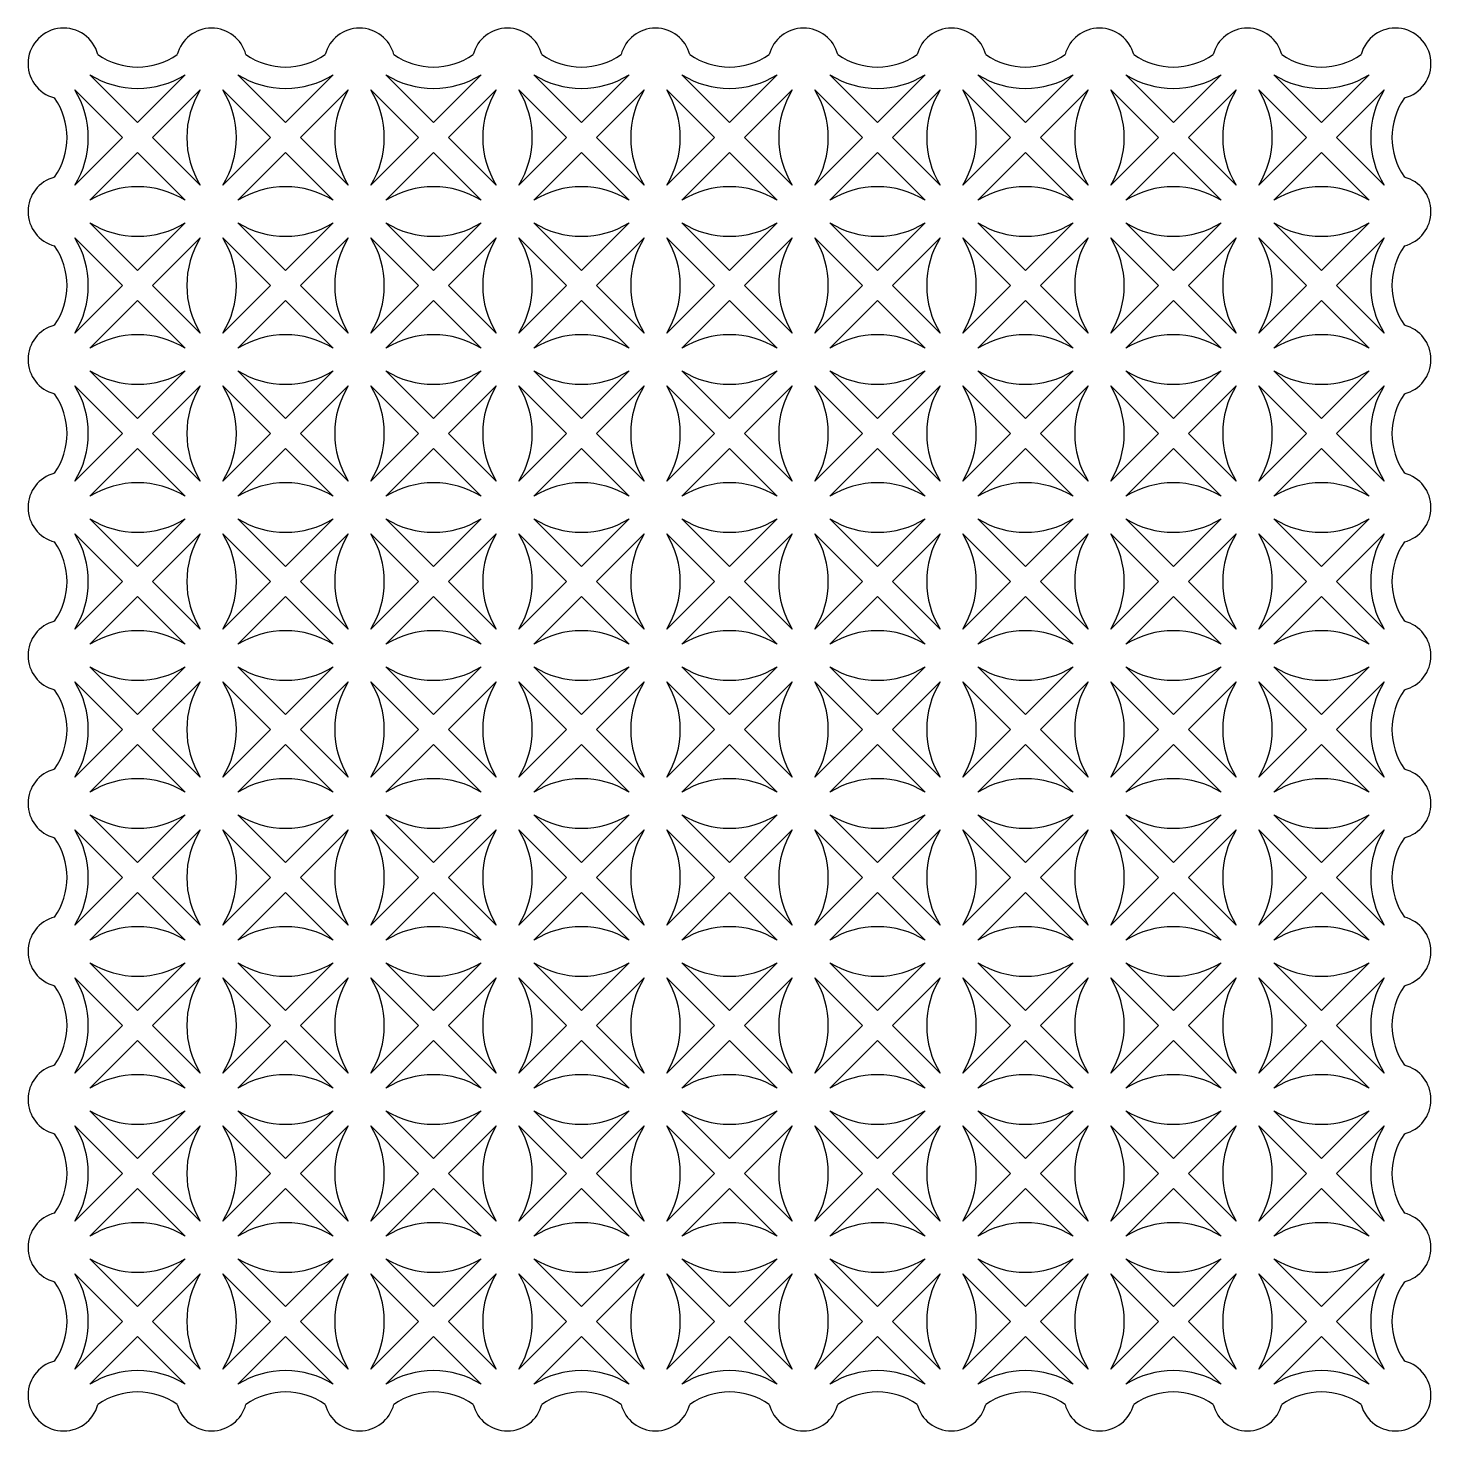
# Model space of a CAD drawing. Extents: x 39 to 464, y 7 to 205.
# Drawn here: x 266.1 to 463.7, y 7 to 204.5 of the extents above; entities that cross this region are included whole.
import ezdxf

# ---------------------------------------------------------------- set-up
doc = ezdxf.new("R2010")
doc.units = 0
doc.layers.get('0').update_dxf_attribs({"linetype": 'CONTINUOUS'})

msp = doc.modelspace()

# ---------------------------------------------------------------- linework, layer by layer
for points in [[(274.82, 197.96), (281.54, 191.24), (288.25, 197.96)], [(309.09, 197.96), (302.38, 191.24), (295.66, 197.96)], [(316.5, 197.96), (323.22, 191.24), (329.94, 197.96)], [(350.78, 197.96), (344.06, 191.24), (337.35, 197.96)], [(371.62, 197.96), (364.91, 191.24), (358.19, 197.96)], [(392.47, 197.96), (385.75, 191.24), (379.03, 197.96)], [(413.31, 197.96), (406.59, 191.24), (399.87, 197.96)], [(434.15, 197.96), (427.43, 191.24), (420.72, 197.96)], [(454.99, 197.96), (448.28, 191.24), (441.56, 197.96)], [(272.7, 195.84), (279.41, 189.12), (272.7, 182.4)], [(290.37, 195.84), (283.66, 189.12), (290.37, 182.4)], [(293.54, 195.84), (300.26, 189.12), (293.54, 182.4)], [(311.22, 195.84), (304.5, 189.12), (311.22, 182.4)], [(314.38, 182.4), (321.1, 189.12), (314.38, 195.84)], [(332.06, 182.4), (325.34, 189.12), (332.06, 195.84)], [(335.23, 195.84), (341.94, 189.12), (335.23, 182.4)], [(352.9, 195.84), (346.18, 189.12), (352.9, 182.4)], [(356.07, 195.84), (362.78, 189.12), (356.07, 182.4)], [(373.74, 195.84), (367.03, 189.12), (373.74, 182.4)], [(376.91, 195.84), (383.63, 189.12), (376.91, 182.4)], [(394.59, 195.84), (387.87, 189.12), (394.59, 182.4)], [(397.75, 195.84), (404.47, 189.12), (397.75, 182.4)], [(415.43, 195.84), (408.71, 189.12), (415.43, 182.4)], [(418.6, 195.84), (425.31, 189.12), (418.6, 182.4)], [(436.27, 195.84), (429.56, 189.12), (436.27, 182.4)], [(439.44, 195.84), (446.16, 189.12), (439.44, 182.4)], [(457.11, 195.84), (450.4, 189.12), (457.11, 182.4)], [(274.82, 180.28), (281.54, 187), (288.25, 180.28)], [(309.09, 180.28), (302.38, 187), (295.66, 180.28)], [(316.5, 180.28), (323.22, 187), (329.94, 180.28)], [(350.78, 180.28), (344.06, 187), (337.35, 180.28)], [(371.62, 180.28), (364.91, 187), (358.19, 180.28)], [(392.47, 180.28), (385.75, 187), (379.03, 180.28)], [(413.31, 180.28), (406.59, 187), (399.87, 180.28)], [(434.15, 180.28), (427.43, 187), (420.72, 180.28)], [(454.99, 180.28), (448.28, 187), (441.56, 180.28)], [(274.82, 177.12), (281.54, 170.4), (288.25, 177.12)], [(295.66, 177.12), (302.38, 170.4), (309.09, 177.12)], [(316.5, 177.12), (323.22, 170.4), (329.94, 177.12)], [(350.78, 177.12), (344.06, 170.4), (337.35, 177.12)], [(371.62, 177.12), (364.91, 170.4), (358.19, 177.12)], [(392.47, 177.12), (385.75, 170.4), (379.03, 177.12)], [(413.31, 177.12), (406.59, 170.4), (399.87, 177.12)], [(434.15, 177.12), (427.43, 170.4), (420.72, 177.12)], [(454.99, 177.12), (448.28, 170.4), (441.56, 177.12)], [(272.7, 174.99), (279.41, 168.28), (272.7, 161.56)], [(290.37, 174.99), (283.66, 168.28), (290.37, 161.56)], [(293.54, 174.99), (300.26, 168.28), (293.54, 161.56)], [(311.22, 174.99), (304.5, 168.28), (311.22, 161.56)], [(314.38, 161.56), (321.1, 168.28), (314.38, 174.99)], [(332.06, 161.56), (325.34, 168.28), (332.06, 174.99)], [(335.23, 174.99), (341.94, 168.28), (335.23, 161.56)], [(352.9, 174.99), (346.18, 168.28), (352.9, 161.56)], [(356.07, 174.99), (362.78, 168.28), (356.07, 161.56)], [(373.74, 174.99), (367.03, 168.28), (373.74, 161.56)], [(376.91, 174.99), (383.63, 168.28), (376.91, 161.56)], [(394.59, 174.99), (387.87, 168.28), (394.59, 161.56)], [(397.75, 174.99), (404.47, 168.28), (397.75, 161.56)], [(415.43, 174.99), (408.71, 168.28), (415.43, 161.56)], [(418.6, 174.99), (425.31, 168.28), (418.6, 161.56)], [(436.27, 174.99), (429.56, 168.28), (436.27, 161.56)], [(439.44, 174.99), (446.16, 168.28), (439.44, 161.56)], [(457.11, 174.99), (450.4, 168.28), (457.11, 161.56)], [(274.82, 159.44), (281.54, 166.16), (288.25, 159.44)], [(295.66, 159.44), (302.38, 166.16), (309.09, 159.44)], [(316.5, 159.44), (323.22, 166.16), (329.94, 159.44)], [(350.78, 159.44), (344.06, 166.16), (337.35, 159.44)], [(371.62, 159.44), (364.91, 166.16), (358.19, 159.44)], [(392.47, 159.44), (385.75, 166.16), (379.03, 159.44)], [(413.31, 159.44), (406.59, 166.16), (399.87, 159.44)], [(434.15, 159.44), (427.43, 166.16), (420.72, 159.44)], [(454.99, 159.44), (448.28, 166.16), (441.56, 159.44)], [(274.82, 156.27), (281.54, 149.56), (288.25, 156.27)], [(295.66, 156.27), (302.38, 149.56), (309.09, 156.27)], [(316.5, 156.27), (323.22, 149.56), (329.94, 156.27)], [(337.35, 156.27), (344.06, 149.56), (350.78, 156.27)], [(358.19, 156.27), (364.91, 149.56), (371.62, 156.27)], [(379.03, 156.27), (385.75, 149.56), (392.47, 156.27)], [(399.87, 156.27), (406.59, 149.56), (413.31, 156.27)], [(434.15, 156.27), (427.43, 149.56), (420.72, 156.27)], [(454.99, 156.27), (448.28, 149.56), (441.56, 156.27)], [(272.7, 154.15), (279.41, 147.44), (272.7, 140.72)], [(290.37, 154.15), (283.66, 147.44), (290.37, 140.72)], [(293.54, 154.15), (300.26, 147.44), (293.54, 140.72)], [(311.22, 154.15), (304.5, 147.44), (311.22, 140.72)], [(314.38, 154.15), (321.1, 147.44), (314.38, 140.72)], [(332.06, 154.15), (325.34, 147.44), (332.06, 140.72)], [(335.23, 154.15), (341.94, 147.44), (335.23, 140.72)], [(352.9, 154.15), (346.18, 147.44), (352.9, 140.72)], [(356.07, 154.15), (362.78, 147.44), (356.07, 140.72)], [(373.74, 154.15), (367.03, 147.44), (373.74, 140.72)], [(376.91, 154.15), (383.63, 147.44), (376.91, 140.72)], [(394.59, 154.15), (387.87, 147.44), (394.59, 140.72)], [(397.75, 154.15), (404.47, 147.44), (397.75, 140.72)], [(415.43, 154.15), (408.71, 147.44), (415.43, 140.72)], [(418.6, 154.15), (425.31, 147.44), (418.6, 140.72)], [(436.27, 154.15), (429.56, 147.44), (436.27, 140.72)], [(439.44, 154.15), (446.16, 147.44), (439.44, 140.72)], [(457.11, 154.15), (450.4, 147.44), (457.11, 140.72)], [(274.82, 138.6), (281.54, 145.31), (288.25, 138.6)], [(295.66, 138.6), (302.38, 145.31), (309.09, 138.6)], [(316.5, 138.6), (323.22, 145.31), (329.94, 138.6)], [(337.35, 138.6), (344.06, 145.31), (350.78, 138.6)], [(358.19, 138.6), (364.91, 145.31), (371.62, 138.6)], [(379.03, 138.6), (385.75, 145.31), (392.47, 138.6)], [(399.87, 138.6), (406.59, 145.31), (413.31, 138.6)], [(434.15, 138.6), (427.43, 145.31), (420.72, 138.6)], [(454.99, 138.6), (448.28, 145.31), (441.56, 138.6)], [(274.82, 135.43), (281.54, 128.71), (288.25, 135.43)], [(295.66, 135.43), (302.38, 128.71), (309.09, 135.43)], [(316.5, 135.43), (323.22, 128.71), (329.94, 135.43)], [(337.35, 135.43), (344.06, 128.71), (350.78, 135.43)], [(358.19, 135.43), (364.91, 128.71), (371.62, 135.43)], [(379.03, 135.43), (385.75, 128.71), (392.47, 135.43)], [(399.87, 135.43), (406.59, 128.71), (413.31, 135.43)], [(434.15, 135.43), (427.43, 128.71), (420.72, 135.43)], [(454.99, 135.43), (448.28, 128.71), (441.56, 135.43)], [(272.7, 133.31), (279.41, 126.59), (272.7, 119.88)], [(290.37, 133.31), (283.66, 126.59), (290.37, 119.88)], [(293.54, 133.31), (300.26, 126.59), (293.54, 119.88)], [(311.22, 133.31), (304.5, 126.59), (311.22, 119.88)], [(314.38, 133.31), (321.1, 126.59), (314.38, 119.88)], [(332.06, 133.31), (325.34, 126.59), (332.06, 119.88)], [(335.23, 133.31), (341.94, 126.59), (335.23, 119.88)], [(352.9, 133.31), (346.18, 126.59), (352.9, 119.88)], [(356.07, 133.31), (362.78, 126.59), (356.07, 119.88)], [(373.74, 133.31), (367.03, 126.59), (373.74, 119.88)], [(376.91, 133.31), (383.63, 126.59), (376.91, 119.88)], [(394.59, 133.31), (387.87, 126.59), (394.59, 119.88)], [(397.75, 133.31), (404.47, 126.59), (397.75, 119.88)], [(415.43, 133.31), (408.71, 126.59), (415.43, 119.88)], [(418.6, 133.31), (425.31, 126.59), (418.6, 119.88)], [(436.27, 133.31), (429.56, 126.59), (436.27, 119.88)], [(439.44, 133.31), (446.16, 126.59), (439.44, 119.88)], [(457.11, 133.31), (450.4, 126.59), (457.11, 119.88)], [(274.82, 117.75), (281.54, 124.47), (288.25, 117.75)], [(295.66, 117.75), (302.38, 124.47), (309.09, 117.75)], [(316.5, 117.75), (323.22, 124.47), (329.94, 117.75)], [(337.35, 117.75), (344.06, 124.47), (350.78, 117.75)], [(358.19, 117.75), (364.91, 124.47), (371.62, 117.75)], [(379.03, 117.75), (385.75, 124.47), (392.47, 117.75)], [(399.87, 117.75), (406.59, 124.47), (413.31, 117.75)], [(434.15, 117.75), (427.43, 124.47), (420.72, 117.75)], [(454.99, 117.75), (448.28, 124.47), (441.56, 117.75)], [(274.82, 114.59), (281.54, 107.87), (288.25, 114.59)], [(295.66, 114.59), (302.38, 107.87), (309.09, 114.59)], [(316.5, 114.59), (323.22, 107.87), (329.94, 114.59)], [(337.35, 114.59), (344.06, 107.87), (350.78, 114.59)], [(358.19, 114.59), (364.91, 107.87), (371.62, 114.59)], [(379.03, 114.59), (385.75, 107.87), (392.47, 114.59)], [(399.87, 114.59), (406.59, 107.87), (413.31, 114.59)], [(434.15, 114.59), (427.43, 107.87), (420.72, 114.59)], [(454.99, 114.59), (448.28, 107.87), (441.56, 114.59)], [(272.7, 112.47), (279.41, 105.75), (272.7, 99.03)], [(290.37, 112.47), (283.66, 105.75), (290.37, 99.03)], [(293.54, 112.47), (300.26, 105.75), (293.54, 99.03)], [(311.22, 112.47), (304.5, 105.75), (311.22, 99.03)], [(314.38, 112.47), (321.1, 105.75), (314.38, 99.03)], [(332.06, 112.47), (325.34, 105.75), (332.06, 99.03)], [(335.23, 112.47), (341.94, 105.75), (335.23, 99.03)], [(352.9, 112.47), (346.18, 105.75), (352.9, 99.03)], [(356.07, 112.47), (362.78, 105.75), (356.07, 99.03)], [(373.74, 112.47), (367.03, 105.75), (373.74, 99.03)], [(376.91, 112.47), (383.63, 105.75), (376.91, 99.03)], [(394.59, 112.47), (387.87, 105.75), (394.59, 99.03)], [(397.75, 112.47), (404.47, 105.75), (397.75, 99.03)], [(415.43, 112.47), (408.71, 105.75), (415.43, 99.03)], [(418.6, 112.47), (425.31, 105.75), (418.6, 99.03)], [(436.27, 112.47), (429.56, 105.75), (436.27, 99.03)], [(439.44, 112.47), (446.16, 105.75), (439.44, 99.03)], [(457.11, 112.47), (450.4, 105.75), (457.11, 99.03)], [(274.82, 96.91), (281.54, 103.63), (288.25, 96.91)], [(295.66, 96.91), (302.38, 103.63), (309.09, 96.91)], [(316.5, 96.91), (323.22, 103.63), (329.94, 96.91)], [(337.35, 96.91), (344.06, 103.63), (350.78, 96.91)], [(358.19, 96.91), (364.91, 103.63), (371.62, 96.91)], [(379.03, 96.91), (385.75, 103.63), (392.47, 96.91)], [(399.87, 96.91), (406.59, 103.63), (413.31, 96.91)], [(434.15, 96.91), (427.43, 103.63), (420.72, 96.91)], [(454.99, 96.91), (448.28, 103.63), (441.56, 96.91)], [(274.82, 93.75), (281.54, 87.03), (288.25, 93.75)], [(295.66, 93.75), (302.38, 87.03), (309.09, 93.75)], [(316.5, 93.75), (323.22, 87.03), (329.94, 93.75)], [(337.35, 93.75), (344.06, 87.03), (350.78, 93.75)], [(358.19, 93.75), (364.91, 87.03), (371.62, 93.75)], [(379.03, 93.75), (385.75, 87.03), (392.47, 93.75)], [(399.87, 93.75), (406.59, 87.03), (413.31, 93.75)], [(434.15, 93.75), (427.43, 87.03), (420.72, 93.75)], [(454.99, 93.75), (448.28, 87.03), (441.56, 93.75)], [(272.7, 91.62), (279.41, 84.91), (272.7, 78.19)], [(290.37, 91.62), (283.66, 84.91), (290.37, 78.19)], [(293.54, 91.62), (300.26, 84.91), (293.54, 78.19)], [(311.22, 91.62), (304.5, 84.91), (311.22, 78.19)], [(314.38, 91.62), (321.1, 84.91), (314.38, 78.19)], [(332.06, 91.62), (325.34, 84.91), (332.06, 78.19)], [(335.23, 91.62), (341.94, 84.91), (335.23, 78.19)], [(352.9, 91.62), (346.18, 84.91), (352.9, 78.19)], [(356.07, 91.62), (362.78, 84.91), (356.07, 78.19)], [(373.74, 91.62), (367.03, 84.91), (373.74, 78.19)], [(376.91, 91.62), (383.63, 84.91), (376.91, 78.19)], [(394.59, 91.62), (387.87, 84.91), (394.59, 78.19)], [(397.75, 91.62), (404.47, 84.91), (397.75, 78.19)], [(415.43, 91.62), (408.71, 84.91), (415.43, 78.19)], [(418.6, 91.62), (425.31, 84.91), (418.6, 78.19)], [(436.27, 91.62), (429.56, 84.91), (436.27, 78.19)], [(439.44, 91.62), (446.16, 84.91), (439.44, 78.19)], [(457.11, 91.62), (450.4, 84.91), (457.11, 78.19)], [(274.82, 76.07), (281.54, 82.79), (288.25, 76.07)], [(295.66, 76.07), (302.38, 82.79), (309.09, 76.07)], [(316.5, 76.07), (323.22, 82.79), (329.94, 76.07)], [(337.35, 76.07), (344.06, 82.79), (350.78, 76.07)], [(358.19, 76.07), (364.91, 82.79), (371.62, 76.07)], [(379.03, 76.07), (385.75, 82.79), (392.47, 76.07)], [(399.87, 76.07), (406.59, 82.79), (413.31, 76.07)], [(434.15, 76.07), (427.43, 82.79), (420.72, 76.07)], [(454.99, 76.07), (448.28, 82.79), (441.56, 76.07)], [(288.25, 72.9), (281.54, 66.19), (274.82, 72.9)], [(309.09, 72.9), (302.38, 66.19), (295.66, 72.9)], [(329.94, 72.9), (323.22, 66.19), (316.5, 72.9)], [(350.78, 72.9), (344.06, 66.19), (337.35, 72.9)], [(371.62, 72.9), (364.91, 66.19), (358.19, 72.9)], [(392.47, 72.9), (385.75, 66.19), (379.03, 72.9)], [(413.31, 72.9), (406.59, 66.19), (399.87, 72.9)], [(420.72, 72.9), (427.43, 66.19), (434.15, 72.9)], [(441.56, 72.9), (448.28, 66.19), (454.99, 72.9)], [(272.7, 57.35), (279.41, 64.06), (272.7, 70.78)], [(290.37, 57.35), (283.66, 64.06), (290.37, 70.78)], [(293.54, 57.35), (300.26, 64.06), (293.54, 70.78)], [(311.22, 57.35), (304.5, 64.06), (311.22, 70.78)], [(314.38, 57.35), (321.1, 64.06), (314.38, 70.78)], [(332.06, 57.35), (325.34, 64.06), (332.06, 70.78)], [(335.23, 57.35), (341.94, 64.06), (335.23, 70.78)], [(352.9, 57.35), (346.18, 64.06), (352.9, 70.78)], [(356.07, 57.35), (362.78, 64.06), (356.07, 70.78)], [(373.74, 57.35), (367.03, 64.06), (373.74, 70.78)], [(376.91, 57.35), (383.63, 64.06), (376.91, 70.78)], [(394.59, 57.35), (387.87, 64.06), (394.59, 70.78)], [(397.75, 57.35), (404.47, 64.06), (397.75, 70.78)], [(415.43, 57.35), (408.71, 64.06), (415.43, 70.78)], [(418.6, 57.35), (425.31, 64.06), (418.6, 70.78)], [(436.27, 57.35), (429.56, 64.06), (436.27, 70.78)], [(439.44, 57.35), (446.16, 64.06), (439.44, 70.78)], [(457.11, 57.35), (450.4, 64.06), (457.11, 70.78)], [(288.25, 55.23), (281.54, 61.94), (274.82, 55.23)], [(309.09, 55.23), (302.38, 61.94), (295.66, 55.23)], [(329.94, 55.23), (323.22, 61.94), (316.5, 55.23)], [(350.78, 55.23), (344.06, 61.94), (337.35, 55.23)], [(371.62, 55.23), (364.91, 61.94), (358.19, 55.23)], [(392.47, 55.23), (385.75, 61.94), (379.03, 55.23)], [(413.31, 55.23), (406.59, 61.94), (399.87, 55.23)], [(420.72, 55.23), (427.43, 61.94), (434.15, 55.23)], [(441.56, 55.23), (448.28, 61.94), (454.99, 55.23)], [(274.82, 52.06), (281.54, 45.34), (288.25, 52.06)], [(295.66, 52.06), (302.38, 45.34), (309.09, 52.06)], [(316.5, 52.06), (323.22, 45.34), (329.94, 52.06)], [(350.78, 52.06), (344.06, 45.34), (337.35, 52.06)], [(371.62, 52.06), (364.91, 45.34), (358.19, 52.06)], [(392.47, 52.06), (385.75, 45.34), (379.03, 52.06)], [(413.31, 52.06), (406.59, 45.34), (399.87, 52.06)], [(434.15, 52.06), (427.43, 45.34), (420.72, 52.06)], [(454.99, 52.06), (448.28, 45.34), (441.56, 52.06)], [(272.7, 49.94), (279.41, 43.22), (272.7, 36.51)], [(290.37, 49.94), (283.66, 43.22), (290.37, 36.51)], [(293.54, 49.94), (300.26, 43.22), (293.54, 36.51)], [(311.22, 49.94), (304.5, 43.22), (311.22, 36.51)], [(314.38, 49.94), (321.1, 43.22), (314.38, 36.51)], [(332.06, 49.94), (325.34, 43.22), (332.06, 36.51)], [(335.23, 36.51), (341.94, 43.22), (335.23, 49.94)], [(352.9, 36.51), (346.18, 43.22), (352.9, 49.94)], [(356.07, 36.51), (362.78, 43.22), (356.07, 49.94)], [(373.74, 36.51), (367.03, 43.22), (373.74, 49.94)], [(376.91, 36.51), (383.63, 43.22), (376.91, 49.94)], [(394.59, 36.51), (387.87, 43.22), (394.59, 49.94)], [(397.75, 36.51), (404.47, 43.22), (397.75, 49.94)], [(415.43, 36.51), (408.71, 43.22), (415.43, 49.94)], [(418.6, 36.51), (425.31, 43.22), (418.6, 49.94)], [(436.27, 36.51), (429.56, 43.22), (436.27, 49.94)], [(439.44, 49.94), (446.16, 43.22), (439.44, 36.51)], [(457.11, 49.94), (450.4, 43.22), (457.11, 36.51)], [(274.82, 34.38), (281.54, 41.1), (288.25, 34.38)], [(295.66, 34.38), (302.38, 41.1), (309.09, 34.38)], [(316.5, 34.38), (323.22, 41.1), (329.94, 34.38)], [(350.78, 34.38), (344.06, 41.1), (337.35, 34.38)], [(371.62, 34.38), (364.91, 41.1), (358.19, 34.38)], [(392.47, 34.38), (385.75, 41.1), (379.03, 34.38)], [(413.31, 34.38), (406.59, 41.1), (399.87, 34.38)], [(434.15, 34.38), (427.43, 41.1), (420.72, 34.38)], [(454.99, 34.38), (448.28, 41.1), (441.56, 34.38)], [(288.25, 31.22), (281.54, 24.5), (274.82, 31.22)], [(309.09, 31.22), (302.38, 24.5), (295.66, 31.22)], [(316.5, 31.22), (323.22, 24.5), (329.94, 31.22)], [(350.78, 31.22), (344.06, 24.5), (337.35, 31.22)], [(371.62, 31.22), (364.91, 24.5), (358.19, 31.22)], [(392.47, 31.22), (385.75, 24.5), (379.03, 31.22)], [(413.31, 31.22), (406.59, 24.5), (399.87, 31.22)], [(434.15, 31.22), (427.43, 24.5), (420.72, 31.22)], [(454.99, 31.22), (448.28, 24.5), (441.56, 31.22)], [(272.7, 15.66), (279.41, 22.38), (272.7, 29.1)], [(290.37, 15.66), (283.66, 22.38), (290.37, 29.1)], [(293.54, 15.66), (300.26, 22.38), (293.54, 29.1)], [(311.22, 15.66), (304.5, 22.38), (311.22, 29.1)], [(314.38, 29.1), (321.1, 22.38), (314.38, 15.66)], [(332.06, 29.1), (325.34, 22.38), (332.06, 15.66)], [(335.23, 15.66), (341.94, 22.38), (335.23, 29.1)], [(352.9, 15.66), (346.18, 22.38), (352.9, 29.1)], [(356.07, 15.66), (362.78, 22.38), (356.07, 29.1)], [(373.74, 15.66), (367.03, 22.38), (373.74, 29.1)], [(376.91, 15.66), (383.63, 22.38), (376.91, 29.1)], [(394.59, 15.66), (387.87, 22.38), (394.59, 29.1)], [(397.75, 15.66), (404.47, 22.38), (397.75, 29.1)], [(415.43, 15.66), (408.71, 22.38), (415.43, 29.1)], [(418.6, 15.66), (425.31, 22.38), (418.6, 29.1)], [(436.27, 15.66), (429.56, 22.38), (436.27, 29.1)], [(439.44, 15.66), (446.16, 22.38), (439.44, 29.1)], [(457.11, 15.66), (450.4, 22.38), (457.11, 29.1)], [(288.25, 13.54), (281.54, 20.26), (274.82, 13.54)], [(309.09, 13.54), (302.38, 20.26), (295.66, 13.54)], [(316.5, 13.54), (323.22, 20.26), (329.94, 13.54)], [(350.78, 13.54), (344.06, 20.26), (337.35, 13.54)], [(371.62, 13.54), (364.91, 20.26), (358.19, 13.54)], [(392.47, 13.54), (385.75, 20.26), (379.03, 13.54)], [(413.31, 13.54), (406.59, 20.26), (399.87, 13.54)], [(434.15, 13.54), (427.43, 20.26), (420.72, 13.54)], [(454.99, 13.54), (448.28, 20.26), (441.56, 13.54)]]:
    msp.add_lwpolyline(points)
for centre, radius, start, end in [((271.11, 199.54), 5, 14.5799, 255.4201), ((291.96, 199.54), 5, 14.5799, 165.4201), ((312.8, 199.54), 5, 14.5799, 165.4201), ((333.64, 199.54), 5, 14.5799, 165.4201), ((354.48, 199.54), 5, 14.5799, 165.4201), ((375.33, 199.54), 5, 14.5799, 165.4201), ((396.17, 199.54), 5, 14.5799, 165.4201), ((417.01, 199.54), 5, 14.5799, 165.4201), ((437.86, 199.54), 5, 14.5799, 165.4201), ((458.7, 199.54), 5, 284.5799, 165.4201), ((281.54, 208.84), 9.79, 235.2315, 304.7685), ((302.38, 208.84), 9.79, 235.2315, 304.7685), ((323.22, 208.84), 9.79, 235.2315, 304.7685), ((344.06, 208.84), 9.79, 235.2315, 304.7685), ((364.91, 208.84), 9.79, 235.2315, 304.7685), ((385.75, 208.84), 9.79, 235.2315, 304.7685), ((406.59, 208.84), 9.79, 235.2315, 304.7685), ((427.43, 208.84), 9.79, 235.2315, 304.7685), ((448.28, 208.84), 9.79, 235.2315, 304.7685), ((281.54, 208.84), 12.79, 238.3189, 301.6811), ((302.38, 208.84), 12.79, 238.3189, 301.6811), ((323.22, 208.84), 12.79, 238.3189, 301.6811), ((344.06, 208.84), 12.79, 238.3189, 301.6811), ((364.91, 208.84), 12.79, 238.3189, 301.6811), ((385.75, 208.84), 12.79, 238.3189, 301.6811), ((406.59, 208.84), 12.79, 238.3189, 301.6811), ((427.43, 208.84), 12.79, 238.3189, 301.6811), ((448.28, 208.84), 12.79, 238.3189, 301.6811), ((261.81, 189.12), 12.79, 328.3189, 31.6811), ((301.26, 189.12), 12.79, 148.3189, 211.6811), ((282.66, 189.12), 12.79, 328.3189, 31.6811), ((322.1, 189.12), 12.79, 148.3189, 211.6811), ((303.5, 189.12), 12.79, 328.3189, 31.6811), ((342.94, 189.12), 12.79, 148.3189, 211.6811), ((324.34, 189.12), 12.79, 328.3189, 31.6811), ((363.78, 189.12), 12.79, 148.3189, 211.6811), ((345.18, 189.12), 12.79, 328.3189, 31.6811), ((384.63, 189.12), 12.79, 148.3189, 211.6811), ((366.03, 189.12), 12.79, 328.3189, 31.6811), ((405.47, 189.12), 12.79, 148.3189, 211.6811), ((386.87, 189.12), 12.79, 328.3189, 31.6811), ((426.31, 189.12), 12.79, 148.3189, 211.6811), ((407.71, 189.12), 12.79, 328.3189, 31.6811), ((447.16, 189.12), 12.79, 148.3189, 211.6811), ((428.56, 189.12), 12.79, 328.3189, 31.6811), ((468, 189.12), 12.79, 148.3189, 211.6811), ((261.81, 189.12), 9.79, 325.2315, 34.7685), ((468, 189.12), 9.79, 145.2315, 214.7685), ((271.11, 178.7), 5, 104.5799, 255.4201), ((281.54, 169.4), 12.79, 58.3189, 121.6811), ((302.38, 169.4), 12.79, 58.3189, 121.6811), ((323.22, 169.4), 12.79, 58.3189, 121.6811), ((344.06, 169.4), 12.79, 58.3189, 121.6811), ((364.91, 169.4), 12.79, 58.3189, 121.6811), ((385.75, 169.4), 12.79, 58.3189, 121.6811), ((406.59, 169.4), 12.79, 58.3189, 121.6811), ((427.43, 169.4), 12.79, 58.3189, 121.6811), ((448.28, 169.4), 12.79, 58.3189, 121.6811), ((458.7, 178.7), 5, 284.5799, 75.4201), ((281.54, 188), 12.79, 238.3189, 301.6811), ((302.38, 188), 12.79, 238.3189, 301.6811), ((323.22, 188), 12.79, 238.3189, 301.6811), ((344.06, 188), 12.79, 238.3189, 301.6811), ((364.91, 188), 12.79, 238.3189, 301.6811), ((385.75, 188), 12.79, 238.3189, 301.6811), ((406.59, 188), 12.79, 238.3189, 301.6811), ((427.43, 188), 12.79, 238.3189, 301.6811), ((448.28, 188), 12.79, 238.3189, 301.6811), ((261.81, 168.28), 12.79, 328.3189, 31.6811), ((301.26, 168.28), 12.79, 148.3189, 211.6811), ((282.66, 168.28), 12.79, 328.3189, 31.6811), ((322.1, 168.28), 12.79, 148.3189, 211.6811), ((303.5, 168.28), 12.79, 328.3189, 31.6811), ((342.94, 168.28), 12.79, 148.3189, 211.6811), ((324.34, 168.28), 12.79, 328.3189, 31.6811), ((363.78, 168.28), 12.79, 148.3189, 211.6811), ((345.18, 168.28), 12.79, 328.3189, 31.6811), ((384.63, 168.28), 12.79, 148.3189, 211.6811), ((366.03, 168.28), 12.79, 328.3189, 31.6811), ((405.47, 168.28), 12.79, 148.3189, 211.6811), ((386.87, 168.28), 12.79, 328.3189, 31.6811), ((426.31, 168.28), 12.79, 148.3189, 211.6811), ((407.71, 168.28), 12.79, 328.3189, 31.6811), ((447.16, 168.28), 12.79, 148.3189, 211.6811), ((428.56, 168.28), 12.79, 328.3189, 31.6811), ((468, 168.28), 12.79, 148.3189, 211.6811), ((261.81, 168.28), 9.79, 325.2315, 34.7685), ((468, 168.28), 9.79, 145.2315, 214.7685), ((271.11, 157.86), 5, 104.5799, 255.4201), ((458.7, 157.86), 5, 284.5799, 75.4201), ((281.54, 148.56), 12.79, 58.3189, 121.6811), ((302.38, 148.56), 12.79, 58.3189, 121.6811), ((323.22, 148.56), 12.79, 58.3189, 121.6811), ((344.06, 148.56), 12.79, 58.3189, 121.6811), ((364.91, 148.56), 12.79, 58.3189, 121.6811), ((385.75, 148.56), 12.79, 58.3189, 121.6811), ((406.59, 148.56), 12.79, 58.3189, 121.6811), ((427.43, 148.56), 12.79, 58.3189, 121.6811), ((448.28, 148.56), 12.79, 58.3189, 121.6811), ((281.54, 167.16), 12.79, 238.3189, 301.6811), ((302.38, 167.16), 12.79, 238.3189, 301.6811), ((323.22, 167.16), 12.79, 238.3189, 301.6811), ((344.06, 167.16), 12.79, 238.3189, 301.6811), ((364.91, 167.16), 12.79, 238.3189, 301.6811), ((385.75, 167.16), 12.79, 238.3189, 301.6811), ((406.59, 167.16), 12.79, 238.3189, 301.6811), ((427.43, 167.16), 12.79, 238.3189, 301.6811), ((448.28, 167.16), 12.79, 238.3189, 301.6811), ((261.81, 147.44), 12.79, 328.3189, 31.6811), ((301.26, 147.44), 12.79, 148.3189, 211.6811), ((282.66, 147.44), 12.79, 328.3189, 31.6811), ((322.1, 147.44), 12.79, 148.3189, 211.6811), ((303.5, 147.44), 12.79, 328.3189, 31.6811), ((342.94, 147.44), 12.79, 148.3189, 211.6811), ((324.34, 147.44), 12.79, 328.3189, 31.6811), ((363.78, 147.44), 12.79, 148.3189, 211.6811), ((345.18, 147.44), 12.79, 328.3189, 31.6811), ((384.63, 147.44), 12.79, 148.3189, 211.6811), ((366.03, 147.44), 12.79, 328.3189, 31.6811), ((405.47, 147.44), 12.79, 148.3189, 211.6811), ((386.87, 147.44), 12.79, 328.3189, 31.6811), ((426.31, 147.44), 12.79, 148.3189, 211.6811), ((407.71, 147.44), 12.79, 328.3189, 31.6811), ((447.16, 147.44), 12.79, 148.3189, 211.6811), ((428.56, 147.44), 12.79, 328.3189, 31.6811), ((468, 147.44), 12.79, 148.3189, 211.6811), ((261.81, 147.44), 9.79, 325.2315, 34.7685), ((468, 147.44), 9.79, 145.2315, 214.7685), ((271.11, 137.01), 5, 104.5799, 255.4201), ((281.54, 127.71), 12.79, 58.3189, 121.6811), ((302.38, 127.71), 12.79, 58.3189, 121.6811), ((323.22, 127.71), 12.79, 58.3189, 121.6811), ((344.06, 127.71), 12.79, 58.3189, 121.6811), ((364.91, 127.71), 12.79, 58.3189, 121.6811), ((385.75, 127.71), 12.79, 58.3189, 121.6811), ((406.59, 127.71), 12.79, 58.3189, 121.6811), ((427.43, 127.71), 12.79, 58.3189, 121.6811), ((448.28, 127.71), 12.79, 58.3189, 121.6811), ((458.7, 137.01), 5, 284.5799, 75.4201), ((281.54, 146.31), 12.79, 238.3189, 301.6811), ((302.38, 146.31), 12.79, 238.3189, 301.6811), ((323.22, 146.31), 12.79, 238.3189, 301.6811), ((344.06, 146.31), 12.79, 238.3189, 301.6811), ((364.91, 146.31), 12.79, 238.3189, 301.6811), ((385.75, 146.31), 12.79, 238.3189, 301.6811), ((406.59, 146.31), 12.79, 238.3189, 301.6811), ((427.43, 146.31), 12.79, 238.3189, 301.6811), ((448.28, 146.31), 12.79, 238.3189, 301.6811), ((261.81, 126.59), 12.79, 328.3189, 31.6811), ((301.26, 126.59), 12.79, 148.3189, 211.6811), ((282.66, 126.59), 12.79, 328.3189, 31.6811), ((322.1, 126.59), 12.79, 148.3189, 211.6811), ((303.5, 126.59), 12.79, 328.3189, 31.6811), ((342.94, 126.59), 12.79, 148.3189, 211.6811), ((324.34, 126.59), 12.79, 328.3189, 31.6811), ((363.78, 126.59), 12.79, 148.3189, 211.6811), ((345.18, 126.59), 12.79, 328.3189, 31.6811), ((384.63, 126.59), 12.79, 148.3189, 211.6811), ((366.03, 126.59), 12.79, 328.3189, 31.6811), ((405.47, 126.59), 12.79, 148.3189, 211.6811), ((386.87, 126.59), 12.79, 328.3189, 31.6811), ((426.31, 126.59), 12.79, 148.3189, 211.6811), ((407.71, 126.59), 12.79, 328.3189, 31.6811), ((447.16, 126.59), 12.79, 148.3189, 211.6811), ((428.56, 126.59), 12.79, 328.3189, 31.6811), ((468, 126.59), 12.79, 148.3189, 211.6811), ((261.81, 126.59), 9.79, 325.2315, 34.7685), ((468, 126.59), 9.79, 145.2315, 214.7685), ((271.11, 116.17), 5, 104.5799, 255.4201), ((458.7, 116.17), 5, 284.5799, 75.4201), ((281.54, 106.87), 12.79, 58.3189, 121.6811), ((302.38, 106.87), 12.79, 58.3189, 121.6811), ((323.22, 106.87), 12.79, 58.3189, 121.6811), ((344.06, 106.87), 12.79, 58.3189, 121.6811), ((364.91, 106.87), 12.79, 58.3189, 121.6811), ((385.75, 106.87), 12.79, 58.3189, 121.6811), ((406.59, 106.87), 12.79, 58.3189, 121.6811), ((427.43, 106.87), 12.79, 58.3189, 121.6811), ((448.28, 106.87), 12.79, 58.3189, 121.6811), ((281.54, 125.47), 12.79, 238.3189, 301.6811), ((302.38, 125.47), 12.79, 238.3189, 301.6811), ((323.22, 125.47), 12.79, 238.3189, 301.6811), ((344.06, 125.47), 12.79, 238.3189, 301.6811), ((364.91, 125.47), 12.79, 238.3189, 301.6811), ((385.75, 125.47), 12.79, 238.3189, 301.6811), ((406.59, 125.47), 12.79, 238.3189, 301.6811), ((427.43, 125.47), 12.79, 238.3189, 301.6811), ((448.28, 125.47), 12.79, 238.3189, 301.6811), ((261.81, 105.75), 9.79, 325.2315, 34.7685), ((261.81, 105.75), 12.79, 328.3189, 31.6811), ((301.26, 105.75), 12.79, 148.3189, 211.6811), ((282.66, 105.75), 12.79, 328.3189, 31.6811), ((322.1, 105.75), 12.79, 148.3189, 211.6811), ((303.5, 105.75), 12.79, 328.3189, 31.6811), ((342.94, 105.75), 12.79, 148.3189, 211.6811), ((324.34, 105.75), 12.79, 328.3189, 31.6811), ((363.78, 105.75), 12.79, 148.3189, 211.6811), ((345.18, 105.75), 12.79, 328.3189, 31.6811), ((384.63, 105.75), 12.79, 148.3189, 211.6811), ((366.03, 105.75), 12.79, 328.3189, 31.6811), ((405.47, 105.75), 12.79, 148.3189, 211.6811), ((386.87, 105.75), 12.79, 328.3189, 31.6811), ((426.31, 105.75), 12.79, 148.3189, 211.6811), ((407.71, 105.75), 12.79, 328.3189, 31.6811), ((447.16, 105.75), 12.79, 148.3189, 211.6811), ((428.56, 105.75), 12.79, 328.3189, 31.6811), ((468, 105.75), 12.79, 148.3189, 211.6811), ((468, 105.75), 9.79, 145.2315, 214.7685), ((271.11, 95.33), 5, 104.5799, 255.4201), ((281.54, 86.03), 12.79, 58.3189, 121.6811), ((302.38, 86.03), 12.79, 58.3189, 121.6811), ((323.22, 86.03), 12.79, 58.3189, 121.6811), ((344.06, 86.03), 12.79, 58.3189, 121.6811), ((364.91, 86.03), 12.79, 58.3189, 121.6811), ((385.75, 86.03), 12.79, 58.3189, 121.6811), ((406.59, 86.03), 12.79, 58.3189, 121.6811), ((427.43, 86.03), 12.79, 58.3189, 121.6811), ((448.28, 86.03), 12.79, 58.3189, 121.6811), ((458.7, 95.33), 5, 284.5799, 75.4201), ((281.54, 104.63), 12.79, 238.3189, 301.6811), ((302.38, 104.63), 12.79, 238.3189, 301.6811), ((323.22, 104.63), 12.79, 238.3189, 301.6811), ((344.06, 104.63), 12.79, 238.3189, 301.6811), ((364.91, 104.63), 12.79, 238.3189, 301.6811), ((385.75, 104.63), 12.79, 238.3189, 301.6811), ((406.59, 104.63), 12.79, 238.3189, 301.6811), ((427.43, 104.63), 12.79, 238.3189, 301.6811), ((448.28, 104.63), 12.79, 238.3189, 301.6811), ((261.81, 84.91), 12.79, 328.3189, 31.6811), ((301.26, 84.91), 12.79, 148.3189, 211.6811), ((282.66, 84.91), 12.79, 328.3189, 31.6811), ((322.1, 84.91), 12.79, 148.3189, 211.6811), ((303.5, 84.91), 12.79, 328.3189, 31.6811), ((342.94, 84.91), 12.79, 148.3189, 211.6811), ((324.34, 84.91), 12.79, 328.3189, 31.6811), ((363.78, 84.91), 12.79, 148.3189, 211.6811), ((345.18, 84.91), 12.79, 328.3189, 31.6811), ((384.63, 84.91), 12.79, 148.3189, 211.6811), ((366.03, 84.91), 12.79, 328.3189, 31.6811), ((405.47, 84.91), 12.79, 148.3189, 211.6811), ((386.87, 84.91), 12.79, 328.3189, 31.6811), ((426.31, 84.91), 12.79, 148.3189, 211.6811), ((407.71, 84.91), 12.79, 328.3189, 31.6811), ((447.16, 84.91), 12.79, 148.3189, 211.6811), ((428.56, 84.91), 12.79, 328.3189, 31.6811), ((468, 84.91), 12.79, 148.3189, 211.6811), ((261.81, 84.91), 9.79, 325.2315, 34.7685), ((468, 84.91), 9.79, 145.2315, 214.7685), ((271.11, 74.49), 5, 104.5799, 255.4201), ((458.7, 74.49), 5, 284.5799, 75.4201), ((281.54, 65.19), 12.79, 58.3189, 121.6811), ((302.38, 65.19), 12.79, 58.3189, 121.6811), ((323.22, 65.19), 12.79, 58.3189, 121.6811), ((344.06, 65.19), 12.79, 58.3189, 121.6811), ((364.91, 65.19), 12.79, 58.3189, 121.6811), ((385.75, 65.19), 12.79, 58.3189, 121.6811), ((406.59, 65.19), 12.79, 58.3189, 121.6811), ((427.43, 65.19), 12.79, 58.3189, 121.6811), ((448.28, 65.19), 12.79, 58.3189, 121.6811), ((281.54, 83.79), 12.79, 238.3189, 301.6811), ((302.38, 83.79), 12.79, 238.3189, 301.6811), ((323.22, 83.79), 12.79, 238.3189, 301.6811), ((344.06, 83.79), 12.79, 238.3189, 301.6811), ((364.91, 83.79), 12.79, 238.3189, 301.6811), ((385.75, 83.79), 12.79, 238.3189, 301.6811), ((406.59, 83.79), 12.79, 238.3189, 301.6811), ((427.43, 83.79), 12.79, 238.3189, 301.6811), ((448.28, 83.79), 12.79, 238.3189, 301.6811), ((261.81, 64.06), 9.79, 325.2315, 34.7685), ((261.81, 64.06), 12.79, 328.3189, 31.6811), ((301.26, 64.06), 12.79, 148.3189, 211.6811), ((282.66, 64.06), 12.79, 328.3189, 31.6811), ((322.1, 64.06), 12.79, 148.3189, 211.6811), ((303.5, 64.06), 12.79, 328.3189, 31.6811), ((342.94, 64.06), 12.79, 148.3189, 211.6811), ((324.34, 64.06), 12.79, 328.3189, 31.6811), ((363.78, 64.06), 12.79, 148.3189, 211.6811), ((345.18, 64.06), 12.79, 328.3189, 31.6811), ((384.63, 64.06), 12.79, 148.3189, 211.6811), ((366.03, 64.06), 12.79, 328.3189, 31.6811), ((405.47, 64.06), 12.79, 148.3189, 211.6811), ((386.87, 64.06), 12.79, 328.3189, 31.6811), ((426.31, 64.06), 12.79, 148.3189, 211.6811), ((407.71, 64.06), 12.79, 328.3189, 31.6811), ((447.16, 64.06), 12.79, 148.3189, 211.6811), ((428.56, 64.06), 12.79, 328.3189, 31.6811), ((468, 64.06), 12.79, 148.3189, 211.6811), ((468, 64.06), 9.79, 145.2315, 214.7685), ((271.11, 53.64), 5, 104.5799, 255.4201), ((458.7, 53.64), 5, 284.5799, 75.4201), ((281.54, 44.34), 12.79, 58.3189, 121.6811), ((302.38, 44.34), 12.79, 58.3189, 121.6811), ((323.22, 44.34), 12.79, 58.3189, 121.6811), ((344.06, 44.34), 12.79, 58.3189, 121.6811), ((364.91, 44.34), 12.79, 58.3189, 121.6811), ((385.75, 44.34), 12.79, 58.3189, 121.6811), ((406.59, 44.34), 12.79, 58.3189, 121.6811), ((427.43, 44.34), 12.79, 58.3189, 121.6811), ((448.28, 44.34), 12.79, 58.3189, 121.6811), ((281.54, 62.94), 12.79, 238.3189, 301.6811), ((302.38, 62.94), 12.79, 238.3189, 301.6811), ((323.22, 62.94), 12.79, 238.3189, 301.6811), ((344.06, 62.94), 12.79, 238.3189, 301.6811), ((364.91, 62.94), 12.79, 238.3189, 301.6811), ((385.75, 62.94), 12.79, 238.3189, 301.6811), ((406.59, 62.94), 12.79, 238.3189, 301.6811), ((427.43, 62.94), 12.79, 238.3189, 301.6811), ((448.28, 62.94), 12.79, 238.3189, 301.6811), ((261.81, 43.22), 12.79, 328.3189, 31.6811), ((301.26, 43.22), 12.79, 148.3189, 211.6811), ((282.66, 43.22), 12.79, 328.3189, 31.6811), ((322.1, 43.22), 12.79, 148.3189, 211.6811), ((303.5, 43.22), 12.79, 328.3189, 31.6811), ((342.94, 43.22), 12.79, 148.3189, 211.6811), ((324.34, 43.22), 12.79, 328.3189, 31.6811), ((363.78, 43.22), 12.79, 148.3189, 211.6811), ((345.18, 43.22), 12.79, 328.3189, 31.6811), ((384.63, 43.22), 12.79, 148.3189, 211.6811), ((366.03, 43.22), 12.79, 328.3189, 31.6811), ((405.47, 43.22), 12.79, 148.3189, 211.6811), ((386.87, 43.22), 12.79, 328.3189, 31.6811), ((426.31, 43.22), 12.79, 148.3189, 211.6811), ((407.71, 43.22), 12.79, 328.3189, 31.6811), ((447.16, 43.22), 12.79, 148.3189, 211.6811), ((428.56, 43.22), 12.79, 328.3189, 31.6811), ((468, 43.22), 12.79, 148.3189, 211.6811), ((261.81, 43.22), 9.79, 325.2315, 34.7685), ((468, 43.22), 9.79, 145.2315, 214.7685), ((271.11, 32.8), 5, 104.5799, 255.4201), ((458.7, 32.8), 5, 284.5799, 75.4201), ((281.54, 23.5), 12.79, 58.3189, 121.6811), ((302.38, 23.5), 12.79, 58.3189, 121.6811), ((323.22, 23.5), 12.79, 58.3189, 121.6811), ((344.06, 23.5), 12.79, 58.3189, 121.6811), ((364.91, 23.5), 12.79, 58.3189, 121.6811), ((385.75, 23.5), 12.79, 58.3189, 121.6811), ((406.59, 23.5), 12.79, 58.3189, 121.6811), ((427.43, 23.5), 12.79, 58.3189, 121.6811), ((448.28, 23.5), 12.79, 58.3189, 121.6811), ((281.54, 42.1), 12.79, 238.3189, 301.6811), ((302.38, 42.1), 12.79, 238.3189, 301.6811), ((323.22, 42.1), 12.79, 238.3189, 301.6811), ((344.06, 42.1), 12.79, 238.3189, 301.6811), ((364.91, 42.1), 12.79, 238.3189, 301.6811), ((385.75, 42.1), 12.79, 238.3189, 301.6811), ((406.59, 42.1), 12.79, 238.3189, 301.6811), ((427.43, 42.1), 12.79, 238.3189, 301.6811), ((448.28, 42.1), 12.79, 238.3189, 301.6811), ((261.81, 22.38), 9.79, 325.2315, 34.7685), ((261.81, 22.38), 12.79, 328.3189, 31.6811), ((301.26, 22.38), 12.79, 148.3189, 211.6811), ((282.66, 22.38), 12.79, 328.3189, 31.6811), ((322.1, 22.38), 12.79, 148.3189, 211.6811), ((303.5, 22.38), 12.79, 328.3189, 31.6811), ((342.94, 22.38), 12.79, 148.3189, 211.6811), ((324.34, 22.38), 12.79, 328.3189, 31.6811), ((363.78, 22.38), 12.79, 148.3189, 211.6811), ((345.18, 22.38), 12.79, 328.3189, 31.6811), ((384.63, 22.38), 12.79, 148.3189, 211.6811), ((366.03, 22.38), 12.79, 328.3189, 31.6811), ((405.47, 22.38), 12.79, 148.3189, 211.6811), ((386.87, 22.38), 12.79, 328.3189, 31.6811), ((426.31, 22.38), 12.79, 148.3189, 211.6811), ((407.71, 22.38), 12.79, 328.3189, 31.6811), ((447.16, 22.38), 12.79, 148.3189, 211.6811), ((428.56, 22.38), 12.79, 328.3189, 31.6811), ((468, 22.38), 12.79, 148.3189, 211.6811), ((468, 22.38), 9.79, 145.2315, 214.7685), ((271.11, 11.96), 5, 104.5799, 345.4201), ((458.7, 11.96), 5, 194.5799, 75.4201), ((281.54, 2.66), 12.79, 58.3189, 121.6811), ((302.38, 2.66), 12.79, 58.3189, 121.6811), ((323.22, 2.66), 12.79, 58.3189, 121.6811), ((344.06, 2.66), 12.79, 58.3189, 121.6811), ((364.91, 2.66), 12.79, 58.3189, 121.6811), ((385.75, 2.66), 12.79, 58.3189, 121.6811), ((406.59, 2.66), 12.79, 58.3189, 121.6811), ((427.43, 2.66), 12.79, 58.3189, 121.6811), ((448.28, 2.66), 12.79, 58.3189, 121.6811), ((281.54, 2.66), 9.79, 55.2315, 124.7685), ((302.38, 2.66), 9.79, 55.2315, 124.7685), ((323.22, 2.66), 9.79, 55.2315, 124.7685), ((344.06, 2.66), 9.79, 55.2315, 124.7685), ((364.91, 2.66), 9.79, 55.2315, 124.7685), ((385.75, 2.66), 9.79, 55.2315, 124.7685), ((406.59, 2.66), 9.79, 55.2315, 124.7685), ((427.43, 2.66), 9.79, 55.2315, 124.7685), ((448.28, 2.66), 9.79, 55.2315, 124.7685), ((291.96, 11.96), 5, 194.5799, 345.4201), ((312.8, 11.96), 5, 194.5799, 345.4201), ((333.64, 11.96), 5, 194.5799, 345.4201), ((354.48, 11.96), 5, 194.5799, 345.4201), ((375.33, 11.96), 5, 194.5799, 345.4201), ((396.17, 11.96), 5, 194.5799, 345.4201), ((417.01, 11.96), 5, 194.5799, 345.4201), ((437.86, 11.96), 5, 194.5799, 345.4201)]:
    msp.add_arc(centre, radius, start, end)

doc.saveas('drawing.dxf')
